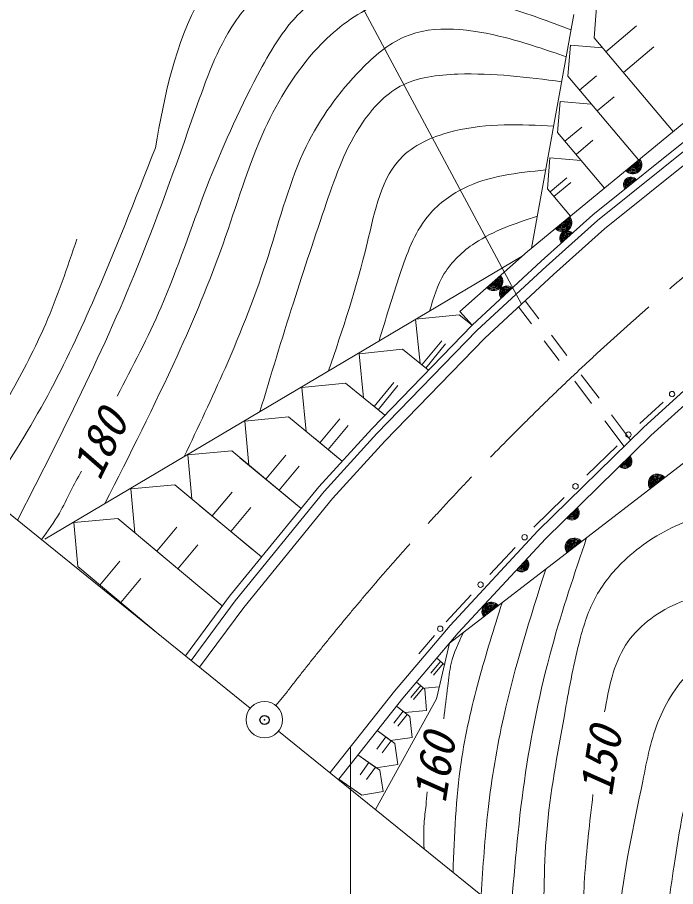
# Model space of a CAD drawing. Units: millimetres, scale not verified. Extents: x 40000 to 680000, y 20000 to 380000.
# Drawn here: x 69930 to 106082, y 241667 to 289434 of the extents above; entities that cross this region are included whole.
import ezdxf
from ezdxf.enums import TextEntityAlignment as Align

# ---------------------------------------------------------------- set-up
doc = ezdxf.new("R2010")
doc.units = ezdxf.units.MM
doc.header["$LTSCALE"] = 1000
doc.header["$PDMODE"] = 32
doc.header["$PDSIZE"] = 500
doc.linetypes.add('CHAIN', pattern=[18.5, 12, -1.5, 3.5, -1.5])
for name, color, linetype, lineweight in [('M-BGD', 7, 'Continuous', 13), ('M-BMK', 2, 'CHAIN', 13), ('M-BMK-SRVR', 3, 'Continuous', 13), ('M-STR-STR3', 7, 'Continuous', 13), ('M-STR-STRC', 7, 'Continuous', 13)]:
    doc.layers.add(name, color=color, linetype=linetype, lineweight=lineweight)
doc.layers.add('M-OTRS', color=6, linetype='Continuous')
doc.styles.add('ＭＳ ゴシック', font='')
doc.styles.get('ＭＳ ゴシック').set_extended_font_data('MS Gothic')

msp = doc.modelspace()

# ---------------------------------------------------------------- linework, layer by layer
at = {"layer": 'M-BGD'}
for p, q in [((101846, 291424), (101603, 288312)), ((98175, 276747), (100499, 289589)), ((97951, 276562), (113355, 289279)), ((102249, 287549), (103925, 288966)), ((101603, 288312), (105954, 283169)), ((100303, 287911), (100159, 286202)), ((100303, 287911), (102068, 287763)), ((103218, 286404), (104893, 287821)), ((100159, 286202), (104051, 281599)), ((100805, 285438), (101731, 286221)), ((101535, 278584), (109880, 285281)), ((99742, 284816), (99599, 283107)), ((99742, 284816), (101452, 284673)), ((101774, 284293), (102700, 285076)), ((101794, 278279), (110120, 284961)), ((102182, 277821), (110480, 284481)), ((100006, 282626), (100932, 283409)), ((99599, 283107), (102181, 280054)), ((100616, 281904), (101543, 282687)), ((99182, 281721), (99039, 280012)), ((99182, 281721), (100892, 281578)), ((99184, 279841), (100110, 280624)), ((99039, 280012), (100310, 278509)), ((99401, 279584), (100327, 280367)), ((98701, 276037), (101535, 278584)), ((98971, 275742), (101794, 278279)), ((99375, 275298), (102182, 277821)), ((71444, 260759), (97659, 276321)), ((94237, 273271), (97951, 276562)), ((94903, 272526), (98701, 276037)), ((95183, 272240), (98971, 275742)), ((95602, 271811), (99375, 275298)), ((97826, 273866), (98576, 272872)), ((94900, 272523), (94237, 273271)), ((97457, 273525), (98166, 272586)), ((91804, 272846), (94200, 273095)), ((91804, 272846), (92051, 270421)), ((94200, 273095), (94903, 272526)), ((89388, 266832), (94903, 272526)), ((89680, 266558), (95183, 272240)), ((90117, 266147), (95602, 271811)), ((99260, 271967), (100101, 270854)), ((92152, 270344), (93234, 271667)), ((92370, 270166), (93451, 271490)), ((98863, 271663), (99686, 270574)), ((88693, 270953), (91086, 271202)), ((88693, 270953), (88939, 268536)), ((91086, 271202), (92507, 270052)), ((104317, 266897), (108827, 271006)), ((104729, 266461), (109216, 270549)), ((100543, 269439), (101464, 268220)), ((100899, 269798), (101878, 268502)), ((85556, 269098), (87958, 269338)), ((85556, 269098), (85793, 266681)), ((87958, 269338), (90111, 267578)), ((89531, 268052), (90612, 269376)), ((89748, 267875), (90830, 269198)), ((89386, 268171), (90111, 267578)), ((104111, 267115), (105403, 268292)), ((102566, 267591), (103612, 266206)), ((82421, 267243), (84829, 267474)), ((82421, 267243), (82650, 264825)), ((84829, 267474), (87769, 265053)), ((86546, 266060), (87634, 267382)), ((102188, 267262), (103252, 265854)), ((86482, 263639), (89388, 266832)), ((86786, 263378), (89680, 266558)), ((87005, 265683), (88093, 267004)), ((98517, 261216), (104317, 266897)), ((86240, 266312), (87769, 265053)), ((87240, 262986), (90117, 266147)), ((98947, 260798), (104729, 266461)), ((79288, 265387), (81700, 265612)), ((81700, 265612), (85514, 262452)), ((93658, 255041), (107371, 265601)), ((101207, 264270), (102866, 265896)), ((79288, 265387), (79510, 262969)), ((82152, 265238), (85514, 262452)), ((83581, 264054), (84674, 265373)), ((84306, 263453), (85399, 264772)), ((76155, 263531), (78571, 263751)), ((78571, 263751), (82863, 260177)), ((76155, 263531), (76374, 261113)), ((80634, 262034), (81731, 263351)), ((81574, 257620), (86482, 263639)), ((81890, 257375), (86786, 263378)), ((82364, 257006), (87240, 262986)), ((98302, 261425), (99962, 263051)), ((79958, 262596), (83338, 259783)), ((81648, 261189), (82745, 262507)), ((73025, 261674), (75442, 261891)), ((75442, 261891), (79728, 258312)), ((73025, 261674), (73241, 259257)), ((77589, 260098), (78689, 261415)), ((93696, 256013), (98517, 261216)), ((76822, 260739), (81186, 257095)), ((78740, 259136), (79840, 260453)), ((94145, 255615), (98947, 260798)), ((95886, 258819), (97267, 260308)), ((74456, 258241), (75557, 259557)), ((73241, 259257), (77773, 255466)), ((75606, 257278), (76707, 258595)), ((79156, 254349), (81574, 257620)), ((93471, 256212), (94851, 257701)), ((79467, 254097), (81890, 257375)), ((79934, 253719), (82364, 257006)), ((90640, 252409), (93696, 256013)), ((91105, 252028), (94145, 255615)), ((91981, 254454), (92832, 255458)), ((92948, 251980), (93658, 255041)), ((93409, 253844), (92942, 254232)), ((93175, 254038), (92645, 253399)), ((93316, 253922), (92786, 253283)), ((92076, 252704), (91546, 252065)), ((92310, 252510), (91842, 252898)), ((87108, 247945), (90640, 252409)), ((92216, 252588), (91686, 251949)), ((92408, 251350), (92310, 252510)), ((93102, 252643), (92312, 252563)), ((87578, 247573), (91105, 252028)), ((89593, 245912), (92948, 251980)), ((91116, 251303), (90605, 250646)), ((91212, 251229), (90754, 251585)), ((91479, 251022), (90754, 251585)), ((92408, 251350), (91212, 251229)), ((91334, 251134), (90823, 250477)), ((91618, 249860), (91479, 251022)), ((90174, 249893), (89678, 249223)), ((90430, 249704), (89695, 250248)), ((90653, 249538), (89695, 250248)), ((91618, 249860), (90430, 249704)), ((90462, 249680), (89965, 249010)), ((90821, 248376), (90653, 249538)), ((89640, 248195), (88637, 248910)), ((89831, 248058), (88637, 248910)), ((89234, 248484), (88749, 247804)), ((89592, 248229), (89107, 247549)), ((90821, 248376), (89640, 248195)), ((90021, 246896), (89831, 248058)), ((88845, 246695), (87578, 247573)), ((90021, 246896), (88845, 246695))]:
    msp.add_line(p, q, dxfattribs=at)
for centre in [(105887, 268734), (103489, 266505), (100584, 263661), (97784, 260867), (95369, 258260), (93152, 255835)]:
    msp.add_circle(centre, 150, dxfattribs=at)
for centre, radius, start, end in [((103728, 281331), 500, 219.5425, 39.5425), ((103728, 281331), 500, 219.5425, 39.5425), ((103728, 281331), 450, 219.5425, 39.5425), ((103728, 281331), 400, 219.5425, 39.5425), ((103728, 281331), 350, 219.5425, 39.5425), ((103728, 281331), 300, 219.5425, 39.5425), ((103728, 281331), 250, 219.5425, 39.5425), ((103728, 281331), 200, 219.5425, 39.5425), ((103728, 281331), 150, 219.5425, 39.5425), ((103728, 281331), 100, 219.5425, 39.5425), ((103728, 281331), 50, 219.5425, 39.5425), ((103621, 280258), 400, 38.7497, 218.7497), ((103621, 280258), 400, 38.7497, 218.7497), ((103621, 280258), 350, 38.7497, 218.7497), ((103621, 280258), 300, 38.7497, 218.7497), ((103621, 280258), 250, 38.7497, 218.7497), ((103621, 280258), 200, 38.7497, 218.7497), ((103621, 280258), 150, 38.7497, 218.7497), ((103621, 280258), 100, 38.7497, 218.7497), ((103621, 280258), 50, 38.7497, 218.7497), ((99877, 278152), 500, 219.5425, 39.5425), ((99877, 278152), 500, 219.5425, 39.5425), ((99877, 278152), 450, 219.5425, 39.5425), ((99877, 278152), 400, 219.5425, 39.5425), ((99877, 278152), 350, 219.5425, 39.5425), ((99877, 278152), 300, 219.5425, 39.5425), ((99877, 278152), 250, 219.5425, 39.5425), ((99877, 278152), 200, 219.5425, 39.5425), ((99877, 278152), 150, 219.5425, 39.5425), ((99877, 278152), 100, 219.5425, 39.5425), ((99877, 278152), 50, 219.5425, 39.5425), ((100118, 277311), 400, 41.9471, 221.9471), ((100118, 277311), 400, 41.9471, 221.9471), ((100118, 277311), 350, 41.9471, 221.9471), ((100118, 277311), 300, 41.9471, 221.9471), ((100118, 277311), 250, 41.9471, 221.9471), ((100118, 277311), 200, 41.9471, 221.9471), ((100118, 277311), 150, 41.9471, 221.9471), ((100118, 277311), 100, 41.9471, 221.9471), ((100118, 277311), 50, 41.9471, 221.9471), ((96094, 274917), 500, 221.5467, 41.5467), ((96094, 274917), 500, 221.5467, 41.5467), ((96094, 274917), 450, 221.5467, 41.5467), ((96094, 274917), 400, 221.5467, 41.5467), ((96094, 274917), 350, 221.5467, 41.5467), ((96094, 274917), 300, 221.5467, 41.5467), ((96094, 274917), 250, 221.5467, 41.5467), ((96094, 274917), 200, 221.5467, 41.5467), ((96094, 274917), 150, 221.5467, 41.5467), ((96094, 274917), 100, 221.5467, 41.5467), ((96094, 274917), 50, 221.5467, 41.5467), ((96802, 274282), 400, 42.7543, 222.7543), ((96802, 274282), 400, 42.7543, 222.7543), ((96802, 274282), 350, 42.7543, 222.7543), ((96802, 274282), 300, 42.7543, 222.7543), ((96802, 274282), 250, 42.7543, 222.7543), ((96802, 274282), 200, 42.7543, 222.7543), ((96802, 274282), 150, 42.7543, 222.7543), ((96802, 274282), 100, 42.7543, 222.7543), ((96802, 274282), 50, 42.7543, 222.7543), ((103284, 265045), 400, 224.4044, 44.4044), ((103284, 265045), 400, 224.4044, 44.4044), ((103284, 265045), 350, 224.4044, 44.4044), ((103284, 265045), 300, 224.4044, 44.4044), ((103284, 265045), 250, 224.4044, 44.4044), ((103284, 265045), 200, 224.4044, 44.4044), ((103284, 265045), 150, 224.4044, 44.4044), ((103284, 265045), 100, 224.4044, 44.4044), ((103284, 265045), 50, 224.4044, 44.4044), ((105085, 263841), 500, 37.6007, 217.6007), ((105085, 263841), 500, 37.6007, 217.6007), ((105085, 263841), 450, 37.6007, 217.6007), ((105085, 263841), 400, 37.6007, 217.6007), ((105085, 263841), 350, 37.6007, 217.6007), ((105085, 263841), 300, 37.6007, 217.6007), ((105085, 263841), 250, 37.6007, 217.6007), ((105085, 263841), 200, 37.6007, 217.6007), ((105085, 263841), 150, 37.6007, 217.6007), ((105085, 263841), 100, 37.6007, 217.6007), ((105085, 263841), 50, 37.6007, 217.6007), ((100393, 262213), 400, 224.4044, 44.4044), ((100393, 262213), 400, 224.4044, 44.4044), ((100393, 262213), 350, 224.4044, 44.4044), ((100393, 262213), 300, 224.4044, 44.4044), ((100393, 262213), 250, 224.4044, 44.4044), ((100393, 262213), 200, 224.4044, 44.4044), ((100393, 262213), 150, 224.4044, 44.4044), ((100393, 262213), 100, 224.4044, 44.4044), ((100393, 262213), 50, 224.4044, 44.4044), ((100515, 260321), 500, 37.6007, 217.6007), ((100515, 260321), 500, 37.6007, 217.6007), ((100515, 260321), 450, 37.6007, 217.6007), ((100515, 260321), 400, 37.6007, 217.6007), ((100515, 260321), 350, 37.6007, 217.6007), ((100515, 260321), 300, 37.6007, 217.6007), ((100515, 260321), 250, 37.6007, 217.6007), ((100515, 260321), 200, 37.6007, 217.6007), ((100515, 260321), 150, 37.6007, 217.6007), ((100515, 260321), 100, 37.6007, 217.6007), ((100515, 260321), 50, 37.6007, 217.6007), ((97625, 259358), 400, 227.4252, 47.4252), ((97625, 259358), 400, 227.4252, 47.4252), ((97625, 259358), 350, 227.4252, 47.4252), ((97625, 259358), 300, 227.4252, 47.4252), ((97625, 259358), 250, 227.4252, 47.4252), ((97625, 259358), 200, 227.4252, 47.4252), ((97625, 259358), 150, 227.4252, 47.4252), ((97625, 259358), 100, 227.4252, 47.4252), ((97625, 259358), 50, 227.4252, 47.4252), ((95944, 256801), 500, 37.6007, 217.6007), ((95944, 256801), 500, 37.6007, 217.6007), ((95944, 256801), 450, 37.6007, 217.6007), ((95944, 256801), 400, 37.6007, 217.6007), ((95944, 256801), 350, 37.6007, 217.6007), ((95944, 256801), 300, 37.6007, 217.6007), ((95944, 256801), 250, 37.6007, 217.6007), ((95944, 256801), 200, 37.6007, 217.6007), ((95944, 256801), 150, 37.6007, 217.6007), ((95944, 256801), 100, 37.6007, 217.6007), ((95944, 256801), 50, 37.6007, 217.6007)]:
    msp.add_arc(centre, radius, start, end, dxfattribs=at)
for points, knots in [([(77508, 282264), (78032, 285133), (78557, 288001), (79998, 290477), (80591, 291498), (81340, 292451), (82265, 293190), (83594, 294254), (85287, 294875), (86985, 295086), (88700, 295299), (90421, 295094), (92113, 294789), (95588, 294161), (98943, 293107), (102298, 292053)], [0, 0, 0, 0, 1, 1, 1, 2, 2, 2, 3, 3, 3, 4, 4, 4, 5, 5, 5, 5]), ([(79700, 284308), (80287, 285996), (80873, 287684), (81856, 289139), (82428, 289986), (83133, 290754), (83937, 291407), (85031, 292295), (86306, 292971), (87654, 293339), (89794, 293924), (92116, 293733), (94306, 293228), (96761, 292661), (99050, 291700), (101338, 290739)], [0, 0, 0, 0, 1, 1, 1, 2, 2, 2, 3, 3, 3, 4, 4, 4, 5, 5, 5, 5]), ([(75408, 268625), (76253, 270234), (77098, 271842), (77819, 273505), (78750, 275655), (79473, 277896), (80317, 280080), (81131, 282187), (82058, 284240), (83122, 286260), (83780, 287509), (84490, 288745), (85489, 289723), (86411, 290625), (87579, 291307), (88820, 291695), (90453, 292206), (92214, 292210), (93905, 291958), (96271, 291606), (98500, 290754), (100728, 289903)], [0, 0, 0, 0, 1, 1, 1, 2, 2, 2, 3, 3, 3, 4, 4, 4, 5, 5, 5, 6, 6, 6, 7, 7, 7, 7]), ([(74739, 262715), (76094, 265399), (77449, 268082), (78697, 270817), (79620, 272839), (80484, 274890), (81224, 276987), (81971, 279102), (82592, 281264), (83528, 283305), (84269, 284918), (85207, 286456), (86427, 287764), (87299, 288699), (88314, 289517), (89475, 290031), (90428, 290454), (91478, 290672), (92522, 290700), (93971, 290740), (95407, 290416), (96796, 289994), (98003, 289628), (99175, 289187), (100347, 288747)], [0, 0, 0, 0, 1, 1, 1, 2, 2, 2, 3, 3, 3, 4, 4, 4, 5, 5, 5, 6, 6, 6, 7, 7, 7, 8, 8, 8, 8]), ([(79093, 265300), (79857, 266909), (80621, 268519), (81336, 270148), (82225, 272176), (83038, 274235), (83714, 276355), (84359, 278375), (84878, 280451), (85795, 282338), (86548, 283887), (87567, 285308), (88806, 286575), (89514, 287300), (90295, 287974), (91184, 288359), (92841, 289077), (94879, 288794), (96722, 288322), (97893, 288022), (98986, 287645), (100079, 287268)], [0, 0, 0, 0, 1, 1, 1, 2, 2, 2, 3, 3, 3, 4, 4, 4, 5, 5, 5, 6, 6, 6, 7, 7, 7, 7]), ([(83251, 267768), (83854, 269767), (84457, 271766), (85089, 273753), (85674, 275593), (86283, 277423), (86910, 279254), (87431, 280773), (87963, 282292), (88880, 283639), (89432, 284449), (90122, 285196), (90961, 285646), (91898, 286148), (93020, 286280), (94120, 286315), (96071, 286378), (97951, 286139), (99831, 285901)], [0, 0, 0, 0, 1, 1, 1, 2, 2, 2, 3, 3, 3, 4, 4, 4, 5, 5, 5, 6, 6, 6, 6]), ([(69934, 261804), (70972, 263835), (72010, 265867), (73011, 267918), (74197, 270351), (75329, 272811), (76355, 275314), (77569, 278273), (78635, 281290), (79700, 284308)], [0, 0, 0, 0, 1, 1, 1, 2, 2, 2, 3, 3, 3, 3]), ([(87025, 270009), (87784, 272269), (88543, 274529), (89140, 277024), (89563, 278788), (89905, 280670), (91110, 281818), (91840, 282514), (92888, 282941), (93934, 283193), (95754, 283632), (97572, 283545), (99389, 283458)], [0, 0, 0, 0, 1, 1, 1, 2, 2, 2, 3, 3, 3, 4, 4, 4, 4]), ([(68272, 263147), (69356, 264853), (70439, 266559), (71413, 268327), (72382, 270088), (73242, 271910), (74051, 273753), (75283, 276559), (76395, 279411), (77508, 282264)], [0, 0, 0, 0, 1, 1, 1, 2, 2, 2, 3, 3, 3, 3]), ([(89792, 271651), (90162, 272866), (90531, 274081), (90938, 275309), (91309, 276427), (91711, 277556), (92439, 278461), (92968, 279118), (93670, 279657), (94428, 280037), (95812, 280730), (97383, 280891), (98954, 281051)], [0, 0, 0, 0, 1, 1, 1, 2, 2, 2, 3, 3, 3, 4, 4, 4, 4]), ([(92567, 273298), (92781, 274013), (92995, 274728), (93377, 275351), (93786, 276019), (94388, 276582), (95049, 277024), (96099, 277724), (97297, 278119), (98495, 278514)], [0, 0, 0, 0, 1, 1, 1, 2, 2, 2, 3, 3, 3, 3]), ([(66934, 264229), (67807, 265711), (68681, 267193), (69517, 268699), (70225, 269974), (70907, 271266), (71487, 272601), (72144, 274113), (72670, 275680), (73196, 277247)], [0, 0, 0, 0, 1, 1, 1, 2, 2, 2, 3, 3, 3, 3]), ([(98856, 238423), (98839, 240509), (98821, 242594), (99001, 244665), (99188, 246813), (99588, 248945), (99970, 251071), (100210, 252404), (100443, 253735), (100778, 255054), (100989, 255889), (101241, 256718), (101639, 257476), (102048, 258257), (102612, 258962), (103254, 259576), (104129, 260413), (105149, 261081), (106268, 261568), (106807, 261801), (107368, 261993), (107937, 262052), (108807, 262142), (109696, 261921), (110575, 261729), (112042, 261409), (113483, 261169), (114935, 260922), (115755, 260782), (116579, 260640), (117411, 260545), (118448, 260426), (119498, 260380), (120533, 260491), (121681, 260614), (122813, 260932), (123871, 261406), (125612, 262187), (127153, 263393), (128447, 264797), (129417, 265852), (130248, 267018), (131246, 268027), (132424, 269220), (133835, 270194), (135337, 270988), (137013, 271874), (138803, 272537), (140666, 272818), (141539, 272950), (142428, 272997), (143304, 272926), (144284, 272846), (145247, 272617), (146211, 272388)], [0, 0, 0, 0, 1, 1, 1, 2, 2, 2, 3, 3, 3, 4, 4, 4, 5, 5, 5, 6, 6, 6, 7, 7, 7, 8, 8, 8, 9, 9, 9, 10, 10, 10, 11, 11, 11, 12, 12, 12, 13, 13, 13, 14, 14, 14, 15, 15, 15, 16, 16, 16, 17, 17, 17, 18, 18, 18, 18]), ([(102183, 251267), (102418, 252568), (102653, 253868), (103338, 254933), (103974, 255921), (104997, 256707), (106100, 257193), (107324, 257732), (108645, 257903), (109967, 258046), (111747, 258240), (113527, 258384), (115289, 258398), (117263, 258413), (119215, 258264), (121265, 258347), (123458, 258437), (125764, 258791), (127441, 260005), (128888, 261052), (129866, 262738), (131057, 264172), (132564, 265989), (134412, 267402), (136430, 268641), (137989, 269599), (139649, 270453), (141401, 270750), (142802, 270988), (144260, 270869), (145719, 270750)], [0, 0, 0, 0, 1, 1, 1, 2, 2, 2, 3, 3, 3, 4, 4, 4, 5, 5, 5, 6, 6, 6, 7, 7, 7, 8, 8, 8, 9, 9, 9, 10, 10, 10, 10]), ([(73452, 264500), (73245, 264130), (73037, 263760), (72844, 263381), (72642, 262984), (72456, 262577), (72236, 262190), (71949, 261682), (71604, 261207), (71259, 260733)], [0, 0, 0, 0, 1, 1, 1, 2, 2, 2, 3, 3, 3, 3]), ([(97011, 239915), (97215, 242439), (97419, 244963), (97775, 247470), (98128, 249957), (98631, 252427), (99297, 254849), (99854, 256870), (100525, 258858), (101196, 260846)], [0, 0, 0, 0, 1, 1, 1, 2, 2, 2, 3, 3, 3, 3]), ([(95396, 241220), (95501, 242785), (95605, 244350), (95784, 245908), (95980, 247626), (96266, 249336), (96642, 251023), (97253, 253760), (98101, 256438), (98949, 259116)], [0, 0, 0, 0, 1, 1, 1, 2, 2, 2, 3, 3, 3, 3]), ([(93857, 242464), (93934, 244480), (94010, 246496), (94300, 248485), (94522, 250012), (94870, 251522), (95276, 253014), (95666, 254444), (96109, 255857), (96553, 257270)], [0, 0, 0, 0, 1, 1, 1, 2, 2, 2, 3, 3, 3, 3]), ([(102796, 235238), (102815, 236842), (102834, 238447), (102985, 240035), (103221, 242531), (103781, 244988), (104277, 247464), (104511, 248635), (104731, 249810), (105192, 250909), (105651, 252005), (106350, 253026), (107237, 253816), (107980, 254477), (108855, 254975), (109767, 255377), (110719, 255796), (111711, 256109), (112728, 256292), (113912, 256505), (115129, 256541), (116335, 256454), (117579, 256364), (118812, 256143), (120049, 256131), (120998, 256121), (121950, 256233), (122902, 256346)], [0, 0, 0, 0, 1, 1, 1, 2, 2, 2, 3, 3, 3, 4, 4, 4, 5, 5, 5, 6, 6, 6, 7, 7, 7, 8, 8, 8, 9, 9, 9, 9]), ([(93350, 250891), (93425, 251487), (93500, 252082), (93567, 252681), (93614, 253101), (93657, 253522), (93757, 253929), (93901, 254517), (94162, 255073), (94423, 255630)], [0, 0, 0, 0, 1, 1, 1, 2, 2, 2, 3, 3, 3, 3]), ([(105299, 238151), (105533, 239709), (105767, 241267), (105999, 242835), (106282, 244741), (106563, 246661), (107345, 248433), (107637, 249095), (107999, 249736), (108475, 250263), (109197, 251061), (110180, 251599), (111167, 252093), (112206, 252615), (113248, 253088), (114343, 253385), (115694, 253752), (117126, 253851), (118542, 253924), (119353, 253965), (120158, 253998), (120964, 254031)], [0, 0, 0, 0, 1, 1, 1, 2, 2, 2, 3, 3, 3, 4, 4, 4, 5, 5, 5, 6, 6, 6, 7, 7, 7, 7]), ([(92263, 243753), (92247, 244217), (92231, 244681), (92265, 245143), (92290, 245478), (92340, 245811), (92374, 246146), (92398, 246389), (92413, 246634), (92428, 246878)], [0, 0, 0, 0, 1, 1, 1, 2, 2, 2, 3, 3, 3, 3]), ([(100687, 236943), (100791, 237980), (100895, 239017), (100963, 240056), (101008, 240751), (101038, 241446), (101083, 242140), (101184, 243673), (101364, 245200), (101544, 246727)], [0, 0, 0, 0, 1, 1, 1, 2, 2, 2, 3, 3, 3, 3])]:
    msp.add_open_spline(points, degree=3, knots=knots, dxfattribs=at)
at = {"layer": 'M-BMK'}
msp.add_line((84757, 252395), (84127, 251616), dxfattribs=at)
msp.add_arc((203490, 160730), 150000, 110.03862, 142.33118, dxfattribs=at)
at = {"layer": 'M-BMK-SRVR'}
for p, q in [((59363, 270349), (82721, 251467)), ((84276, 250210), (106328, 232383))]:
    msp.add_line(p, q, dxfattribs=at)
msp.add_circle((83498, 250838), 1000, dxfattribs=at)
at = {"layer": 'M-OTRS'}
msp.add_point((83504, 250828), dxfattribs=at)
at = {"layer": 'M-STR-STR3'}
msp.add_line((97626, 273681), (80590, 305440), dxfattribs=at)
at = {"layer": 'M-STR-STRC'}
msp.add_line((88221, 249351), (88221, 236014), dxfattribs=at)

# ---------------------------------------------------------------- texts
at = {"layer": 'M-BGD', "style": 'ＭＳ ゴシック', "oblique": 15}
for s, rotation, p in [('180', 63.897, (73620, 264316)), ('160', 80.942, (92539, 246355)), ('150', 80.942, (101669, 246698))]:
    msp.add_text(s, height=1833, rotation=rotation, dxfattribs=at).set_placement(p, align=Align.MIDDLE_LEFT)

doc.saveas('drawing.dxf')
